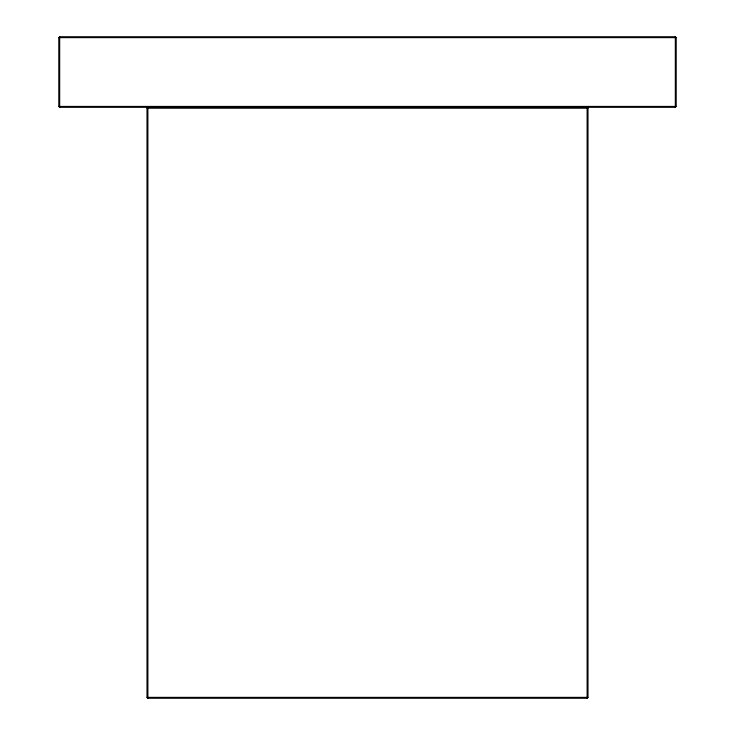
<?xml version="1.0" encoding="UTF-8"?>
<svg xmlns="http://www.w3.org/2000/svg" width="735" height="735" viewBox="0 0 735 735"><rect width="100%" height="100%" fill="white"/><g stroke="black" fill="none" stroke-linecap="round" stroke-linejoin="round"><path stroke-width="1.1" d="M58.8 37.632L59.682 36.75L675.318 36.75L676.2 37.632L676.2 106.428L675.318 107.31L59.682 107.31L58.8 106.428L58.8 37.632L676.2 37.632M147.882 698.25L147 697.368L147 108.192L147.882 107.31L147.882 698.25L587.118 698.25L588 697.368L588 108.192L587.118 107.31L587.118 698.25M58.8 106.428L676.2 106.428M147 108.192L588 108.192M147 697.368L588 697.368M675.318 36.75L675.318 107.31M59.682 36.75L59.682 107.31"/></g></svg>
